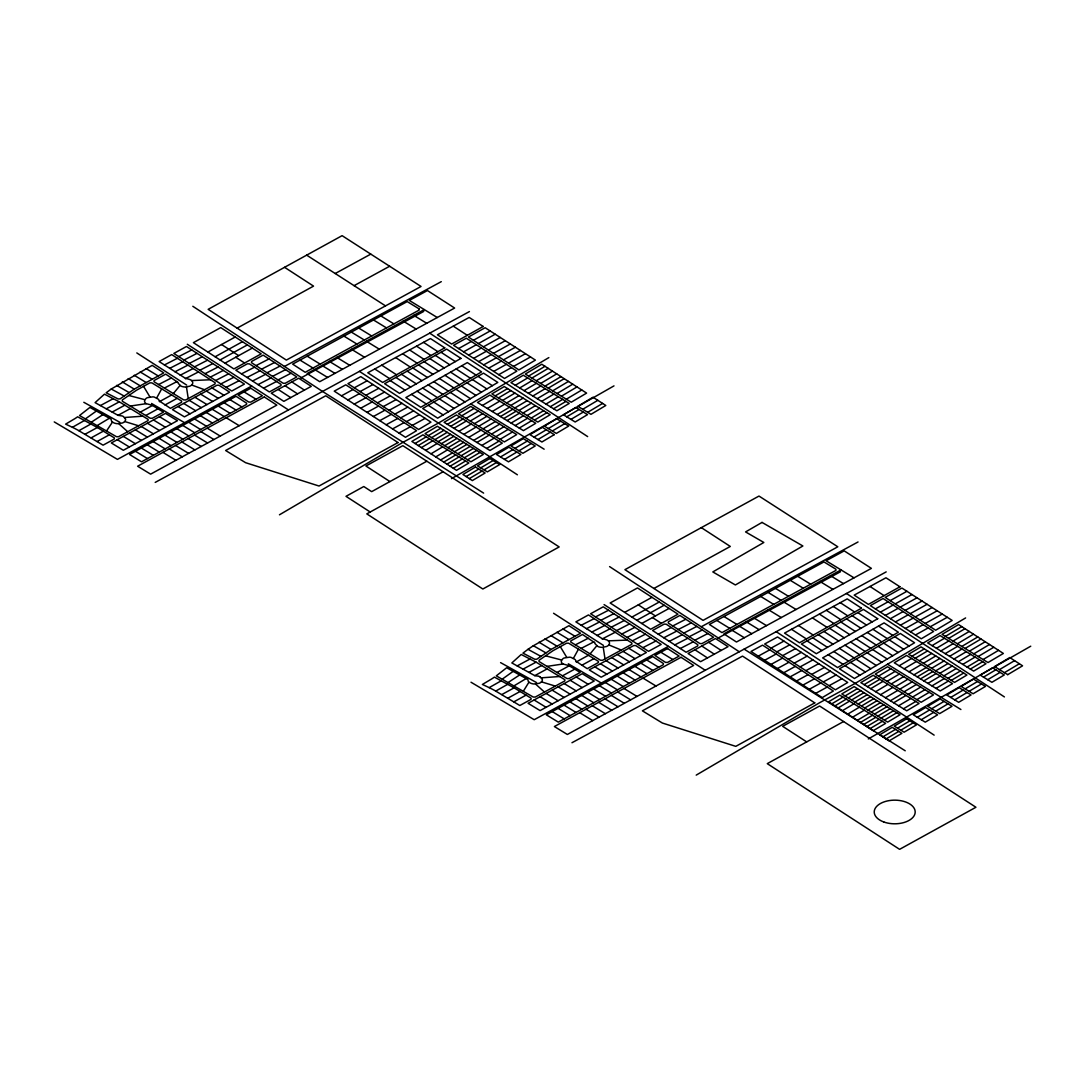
<?xml version="1.0" encoding="UTF-8"?>
<svg xmlns="http://www.w3.org/2000/svg" width="1085" height="1085" viewBox="0 0 1085 1085"><rect width="100%" height="100%" fill="white"/><g stroke="black" fill="none" stroke-linecap="round" stroke-linejoin="round"><path stroke-width="1.5" d="M144.888 399.728L144.536 401.07A7.622 4.408 0 0 0 144.698 401.898L145.349 402.942A6.795 3.92 0 0 0 146.136 403.647L152.063 405.207L163.469 412.151L152.28 418.267L150.232 418.24L122.32 401.233L122.252 399.985L136.371 390.302L149.866 382.856L151.927 382.897L181.656 401.057L181.602 402.25L170.44 408.34L159.088 400.853A6.863 3.96 0 0 0 158.885 400.026A7.229 4.177 0 0 0 158.41 399.239L154.219 397.042A6.958 4.014 0 0 0 152.822 396.852L147.37 397.68A6.944 4.014 0 0 0 146.312 398.263L144.902 399.7L128.817 395.483M561.65 660.046L561.298 661.389A7.622 4.408 0 0 0 561.46 662.23L562.111 663.274A6.795 3.92 0 0 0 562.898 663.966L568.825 665.539L580.231 672.483L569.042 678.586L566.994 678.559L539.082 661.552L539.014 660.304L553.133 650.62L566.628 643.188L568.689 643.215L598.418 661.375L598.364 662.569L587.202 668.672L575.85 661.172A6.863 3.96 0 0 0 575.647 660.345A7.229 4.177 0 0 0 575.172 659.558L570.981 657.374A6.958 4.014 0 0 0 569.584 657.171L564.132 658.012A6.944 4.014 0 0 0 563.074 658.581L561.664 660.019L545.579 655.815M156.715 397.91L161.692 388.864M573.477 658.242L578.454 649.183M106.683 430.745L112.487 422.038L113.817 422.825A6.822 3.947 0 0 0 115.037 423.272L115.932 423.489A6.781 3.92 0 0 0 117.329 423.679L122.388 423.001A6.903 3.987 0 0 0 123.5 422.458L124.707 421.522A7.175 4.137 0 0 0 125.236 420.804A7.744 4.476 0 0 0 125.467 420.275L125.534 419.99A6.876 3.974 0 0 0 125.562 419.163L123.31 416.464A6.876 3.974 0 0 0 122.157 415.948L118.021 415.324L95.087 402.63L104.445 394.167L119.309 401.83L148.116 419.393L148.062 420.587L118.496 436.74L116.448 436.699L79.531 415.528L89.919 407.417L111.063 419.149L111.538 421.061A7.69 4.448 0 0 0 112.203 421.794L112.474 422.024M523.445 691.077L528.965 682.126A7.69 4.448 0 0 1 528.3 681.38L527.825 679.468L506.681 667.75L496.293 675.846L533.21 697.018L535.258 697.058L564.824 680.905L564.878 679.712L536.071 662.148L521.207 654.486L511.849 662.949L534.783 675.643L538.919 676.28M192.113 384.497L192.438 383.968A6.727 3.879 0 0 0 192.696 383.154A7.636 4.408 0 0 0 192.71 382.598A6.89 3.987 0 0 0 192.601 382.042L192.208 381.255A7.283 4.204 0 0 0 191.611 380.537L191.258 380.292A6.917 3.987 0 0 0 190.282 379.669L187.339 378.76A6.781 3.906 0 0 0 185.915 378.624L159.115 361.549L171.728 354.592L215.155 382.761L215.061 383.968L185.82 399.931L183.758 399.917L154.029 381.744L154.056 380.55L165.72 374.149L178.225 382.571A6.835 3.947 0 0 0 178.279 383.398L181.168 386.192A7.88 4.543 0 0 0 182.402 386.613A7.283 4.204 0 0 0 183.772 386.884L184.247 386.938A7.527 4.354 0 0 0 185.671 387.006L189.712 386.206A6.93 4.001 0 0 0 190.797 385.65A6.917 3.987 0 0 0 191.665 384.985L204.509 389.732M608.36 640.896L608.02 640.611A6.917 3.987 0 0 0 607.044 640.001L604.101 639.092A6.781 3.906 0 0 0 602.677 638.957L575.877 621.868L588.49 614.924L631.918 643.08L631.823 644.287L602.582 660.263L600.52 660.236L570.791 642.062L570.818 640.869L582.482 634.481L594.987 642.89A6.835 3.947 0 0 0 595.041 643.731L597.93 646.511A7.88 4.543 0 0 0 599.164 646.931A7.283 4.204 0 0 0 600.534 647.216L601.009 647.27A7.527 4.354 0 0 0 602.433 647.325L606.474 646.524A6.93 4.001 0 0 0 607.559 645.982A6.917 3.987 0 0 0 608.427 645.317L609.2 644.3A6.727 3.879 0 0 0 609.458 643.486A7.636 4.408 0 0 0 609.472 642.93A6.89 3.987 0 0 0 609.363 642.374L608.97 641.574A7.283 4.204 0 0 0 608.373 640.855L627.306 640.096M173.356 393.557L179.947 385.541M590.118 653.875L596.709 645.873M608.807 644.897L621.271 650.051M529.249 682.356L530.579 683.143A6.822 3.947 0 0 0 531.799 683.591L532.694 683.808A6.781 3.92 0 0 0 534.091 683.998L539.15 683.319A6.903 3.987 0 0 0 540.262 682.79L541.469 681.855A7.175 4.137 0 0 0 541.998 681.136A7.744 4.476 0 0 0 542.229 680.593L542.297 680.322A6.876 3.974 0 0 0 542.324 679.481L540.072 676.782M85.552 418.783L96.402 411.025M502.314 679.115L513.164 671.344M111.24 389.027L106.167 392.797L118.075 398.954L120.082 398.86L134.269 389.135L163.781 372.901L152.185 365.374L111.253 389.013L124.178 396.052M528.015 649.345L532.423 646.334M540.94 656.371L528.002 649.345L522.929 653.129L534.837 659.273L536.844 659.192L551.031 649.467L580.543 633.22L568.947 625.692L533.074 645.914M91.56 422.051L102.899 414.633M508.322 682.384L519.661 674.951M97.582 425.334L109.409 418.227M421.428 447.603L432.752 440.808L468.896 462.997L456.514 470.334L411.88 441.432L422.987 434.827L432.752 440.808M514.344 685.652L526.171 678.559M838.176 707.935L873.276 730.666L885.658 723.329L839.749 695.146L828.642 701.764L838.176 707.935L849.514 701.141M415.067 443.494L426.242 436.821M418.24 445.555L429.497 438.815M425.659 450.356L437.133 443.507M430.989 453.815L442.612 446.871M435.777 456.907L447.535 449.882M831.829 703.812L843.004 697.14M835.002 705.874L846.259 699.147M842.421 710.689L853.895 703.826M847.751 714.133L859.374 707.189M852.539 717.226L864.297 710.214M448.593 411.676L437.662 418.173L422.716 408.502L483.53 373.132L497.812 382.435L448.593 411.676L433.783 402.074M461.749 415.786L474.091 408.435L516.704 434.597L504.362 441.934L458.453 413.765L470.795 406.427L474.091 408.435M528.626 376.061L544.995 366.31L586.605 393.109L571.239 402.209L525.316 374.027L541.795 364.248L544.995 366.31M515.321 385.27L527.663 377.933M431.599 437.648L443.928 430.311L483.286 454.439L470.917 461.79L425.035 433.62L437.377 426.283L443.928 430.311M531.908 378.068L548.21 368.371M519.701 387.969L532.057 380.618M502.558 400.446L514.914 393.109L550.176 414.728L537.821 422.079L491.885 393.896L504.254 386.558L514.914 393.095M536.275 380.754L552.482 371.124M438.15 441.676L450.492 434.325M458.846 431.369L471.188 424.032L502.314 443.141L489.972 450.478L444.077 422.296L456.432 414.972L471.202 424.032M540.655 383.439L556.727 373.864M510.75 405.478L523.119 398.127M444.701 445.691L457.056 438.354M463.77 434.393L476.112 427.056M545.023 386.124L560.999 376.617M532.843 396.011L545.185 388.674M548.305 388.132L564.214 378.679M468.693 437.418L481.035 430.067M483.056 428.86L495.411 421.522M451.252 449.719L463.607 442.382M537.224 398.697L549.566 391.359M518.942 410.496L531.311 403.145M552.685 390.831L568.472 381.418M440.564 459.999L452.472 452.92M473.616 440.429L485.958 433.091M541.605 401.396L553.947 394.045M557.066 393.516L572.731 384.171M443.751 462.074L455.754 454.927M457.816 453.733L470.158 446.396M476.912 442.449L489.24 435.112M446.952 464.136L459.036 456.948M561.433 396.188L576.989 386.925M495.845 436.712L508.187 429.375M515.199 425.578L527.554 418.227M464.366 457.761L476.722 450.424M531.243 418.05L543.599 410.7M550.298 406.726L562.64 399.389L569.218 403.417L556.876 410.767L510.94 382.585L523.295 375.234L562.654 399.389M566.343 399.199L581.791 390.003M519.267 428.073L523.418 430.623L535.773 423.272L489.864 395.103L477.508 402.454L519.267 428.073L531.609 420.736M486.69 448.458L499.032 441.12M534.525 420.058L546.894 412.707M553.581 408.747L565.936 401.409M566.736 416.816L575.159 421.984L587.514 414.633L575.809 407.458L563.454 414.795L566.736 416.816L579.078 409.465M500.538 456.961L508.485 461.83L520.854 454.493L508.892 447.183L496.55 454.507L500.538 456.961L512.88 449.624M533.969 437.106L546.338 429.755M582.74 409.289L590.959 414.334L605.81 405.478L593.02 397.232L577.817 406.265L582.74 409.289L597.808 400.324M504.511 459.389L516.853 452.052M518.915 450.845L531.243 443.521L535.231 445.962L522.889 453.286L510.94 445.962L523.295 438.638L531.243 443.521M537.943 439.547L550.298 432.196M587.69 412.314L602.609 403.417M865.355 671.995L854.424 678.505L839.478 668.821L900.292 633.464L914.574 642.754L865.355 671.995L850.545 662.392M878.511 676.104L890.853 668.767L933.466 694.915L921.124 702.266L875.215 674.083L887.557 666.746L890.853 668.767M945.388 636.38L961.758 626.628L1003.367 653.441L988.001 662.542L942.078 634.359L958.557 624.567L961.758 626.628M932.083 645.602L973.638 671.086L985.98 663.749L940.058 635.566L927.702 642.917L932.083 645.602L944.425 638.265M848.361 697.967L860.69 690.63L900.048 714.757L887.679 722.108L841.797 693.952L854.139 686.615L860.69 690.63M948.67 638.4L964.972 628.703M936.463 648.288L948.819 640.95M919.321 660.779L954.583 682.397L966.938 675.046L921.016 646.891L908.647 654.228L919.321 660.779L931.676 653.428M953.037 641.072L969.244 631.456M854.912 701.995L867.254 694.658M875.609 691.701L887.95 684.364L919.076 703.46L906.734 710.797L860.839 682.628L873.194 675.29L887.964 684.35M957.418 643.771L973.489 634.196M927.512 665.797L939.881 658.446M861.463 706.023L873.818 698.672M880.532 694.712L892.874 687.375M961.785 646.443L977.761 636.949M949.606 656.344L961.947 648.993M965.067 648.464L980.976 639.011M885.455 697.736L897.797 690.399M899.818 689.192L912.173 681.841M868.014 710.038L880.369 702.7M953.986 659.029L966.328 651.692M935.704 670.828L948.073 663.477M969.447 651.149L985.234 641.75M857.326 720.332L869.234 713.238M890.378 700.761L902.72 693.423M958.367 661.714L970.709 654.377M973.828 653.835L989.493 644.504M874.578 714.066L886.92 706.728M860.514 722.393L872.516 715.259M893.674 702.768L906.002 695.431M863.714 724.468L875.798 717.28M978.195 656.52L993.751 647.243M912.607 697.031L924.949 689.694M931.961 685.896L944.316 678.559M881.128 718.094L893.484 710.743M948.005 678.369L960.361 671.018M967.06 667.058L979.402 659.721M983.105 659.531L998.553 650.335M936.029 688.405L948.371 681.054L952.535 683.604L940.18 690.955L894.271 662.772L906.626 655.435L948.385 681.054M903.452 708.79L915.794 701.439M951.287 680.39L963.656 673.039M970.343 669.079L982.698 661.728M983.498 677.135L991.921 682.302L1004.276 674.951L992.572 667.79L980.216 675.114L983.498 677.135L995.84 669.798M917.3 717.28L929.642 709.943L937.616 714.825L925.247 722.162L913.312 714.825L925.654 707.515L929.642 709.943M950.731 697.438L963.1 690.087L971.048 694.956L958.679 702.307L946.744 694.983L959.113 687.646L963.1 690.087M1007.734 674.653L1022.572 665.81L1009.782 657.564L994.579 666.583L999.502 669.608L1014.57 660.656M921.273 719.721L933.615 712.384M935.677 711.177L948.005 703.84L951.993 706.294L939.651 713.604L927.702 706.294L940.058 698.957L948.005 703.84M954.705 699.879L967.06 692.528M999.502 669.608L1004.439 672.646L1019.371 663.749M548.847 357.602L438.408 423.082L403.064 442.273L279.455 514.805M428.304 435.627L440.673 428.304M447.359 424.316L459.714 416.993M495.167 395.916L507.549 388.579M482.418 405.464L494.774 398.127M450.655 426.337L463.01 419M498.463 397.937L510.832 390.586M466.007 418.403L478.377 411.066M434.868 439.656L447.223 432.318M453.937 428.344L466.292 421.021M487.341 408.475L499.697 401.152M470.28 421.021L482.635 413.683M524.069 390.641L536.438 383.303M492.264 411.5L504.62 404.162M506.654 402.955L519.01 395.618M474.525 423.625L486.88 416.301M441.419 443.684L453.774 436.346M528.463 393.326L540.818 385.989M497.174 414.524L509.543 407.187M478.797 426.242L491.152 418.918M447.969 447.698L460.338 440.374M500.47 416.531L512.825 409.208M514.846 407.987L527.215 400.65M503.752 418.552L516.121 411.215M487.314 431.477L499.67 424.14M454.534 451.726L466.889 444.389M507.034 420.573L519.403 413.236M523.038 413.005L535.407 405.668M491.573 434.095L503.942 426.758M511.103 423.069L523.485 415.731M545.972 404.068L558.327 396.744M527.147 415.528L539.503 408.191M461.084 455.754L473.453 448.417M481.808 445.46L494.163 438.137M450.126 466.197L462.318 458.969M500.09 439.317L512.459 431.993M453.327 468.272L465.614 460.989M467.635 459.769L480.004 452.431M466.102 476.546L478.743 469.059M480.764 467.852L493.146 460.501M514.914 448.403L527.256 441.08M548.373 428.548L560.728 421.211L568.689 426.079L556.32 433.43L544.399 426.107L556.754 418.769L560.728 421.211M469.303 478.621L482.011 471.08M484.059 469.859L496.428 462.522M570.941 419.393L583.296 412.056M552.333 430.989L564.702 423.652M965.609 617.935L855.17 683.414L819.826 702.605L696.217 775.124M845.066 695.96L857.435 688.622M864.121 684.649L876.477 677.311M911.929 656.235L924.311 648.898M899.18 665.783L911.536 658.459M867.417 686.656L879.772 679.332M915.225 658.256L927.594 650.919M882.77 678.722L895.139 671.398M851.63 699.974L863.985 692.65M870.699 688.677L883.054 681.339M904.103 668.808L916.459 661.47M887.042 681.339L899.397 674.016M940.831 650.959L953.2 643.636M909.027 671.818L921.382 664.495M923.416 663.274L935.772 655.95M891.287 683.943L903.642 676.62M858.181 704.002L870.536 696.665M945.225 653.645L957.58 646.321M913.936 674.843L926.305 667.506M895.559 686.574L907.914 679.237M864.731 708.03L877.1 700.693M917.232 676.864L929.587 669.526M931.608 668.306L943.977 660.968M920.514 678.885L932.883 671.547M904.076 691.796L916.432 684.459M871.296 712.045L883.651 704.721M923.796 680.892L936.165 673.554M939.8 673.337L952.169 666M908.335 694.414L920.704 687.09M927.865 683.401L940.247 676.05M962.734 664.4L975.09 657.062M943.909 675.846L956.265 668.523M877.846 716.073L890.215 708.736M898.57 705.779L910.925 698.455M866.888 726.53L879.081 719.287M916.852 699.649L929.221 692.311M870.089 728.591L882.376 721.308M884.397 720.101L896.766 712.764M882.865 736.864L889.103 740.906L901.893 733.324L892.223 727.357L879.691 734.816L882.865 736.864L895.505 729.378M897.526 728.171L909.908 720.833M931.676 708.722L944.018 701.412M965.135 688.866L977.49 681.529L985.451 686.412L973.082 693.763L961.161 686.425L973.516 679.101L977.49 681.529M886.065 738.939L898.773 731.398M900.821 730.191L913.19 722.854M987.703 679.712L1000.058 672.375M969.095 691.308L981.464 683.97M437.377 397.598L420.804 407.255L405.871 397.571L467.323 362.593L481.591 371.884L437.377 397.598L422.621 388.037M854.139 657.93L837.566 667.573L822.633 657.89L884.085 622.912L898.353 632.202L854.139 657.93L839.383 648.355M122.279 381.906L134.269 389.135M116.61 385.392L129.224 392.594M451.536 478.621L613.988 385.88M533.372 645.724L545.986 652.912M539.042 642.239L551.031 649.467M868.298 738.939L1030.75 646.199M72.464 427.341L74.309 428.263A51.348 29.648 0 0 1 75.407 428.819L76.859 429.579A50.561 29.186 0 0 1 77.93 430.162L103.075 445.175L114.264 439.045L114.332 437.852L97.352 427.504L77.659 416.803L75.747 418.078A46.153 26.65 0 0 1 74.784 418.702L65.642 424.127L72.41 427.3L84.454 420.492M489.172 687.632L491.071 688.582A51.348 29.648 0 0 1 492.17 689.151L493.621 689.911A50.561 29.186 0 0 1 494.692 690.48L519.837 705.508L531.026 699.364L531.094 698.184L514.114 687.836L494.421 677.121L492.509 678.396A46.153 26.65 0 0 1 491.546 679.02L482.405 684.445L489.172 687.632L501.216 680.81M473.643 358.362L504.511 378.448L516.867 371.124L466.319 338.195L453.571 345.301L473.643 358.362L486.365 351.255M488.698 368.154L501.406 361.047M493.702 371.409L506.41 364.302M890.405 618.681L921.273 638.78L933.629 631.443L883.082 598.513L870.333 605.62L890.405 618.681L903.127 611.574M905.46 628.473L918.168 621.366M910.464 631.741L923.172 624.635M78.907 430.677L90.896 423.991M458.589 348.57L471.338 341.463M473.426 340.297L490.162 330.966L535.407 360.111L518.901 369.917L468.422 337.042L485.131 327.724L490.176 330.966M463.607 351.838L476.342 344.732M478.444 343.565L495.208 334.207M468.611 355.093L481.36 347.987M483.449 346.82L500.266 337.462M488.453 350.075L505.284 340.717M478.648 361.63L491.383 354.524M493.485 353.357L510.33 343.959M483.666 364.886L496.401 357.779M498.49 356.612L515.389 347.214M503.494 359.881L520.42 350.455M508.512 363.136L525.452 353.696M498.707 374.678L511.442 367.584M513.53 366.405L530.511 356.951M495.764 691.064L507.658 684.323M875.351 608.902L888.1 601.795M890.188 600.615L906.924 591.298L952.169 620.43L935.663 630.236L885.184 597.36L901.893 588.043L906.938 591.284M880.369 612.157L893.104 605.05M895.206 603.884L911.97 594.539M900.211 607.139L917.028 597.794M885.374 615.412L898.122 608.319M905.216 610.407L922.047 601.036M895.41 621.949L908.145 614.842M910.247 613.676L927.092 604.277M915.252 616.945L932.151 607.532M900.428 625.204L913.163 618.111M920.256 620.2L937.182 610.787M925.274 623.455L942.214 614.029M930.293 626.737L947.273 617.284M915.469 634.996L928.204 627.903M224.988 363.163L252.317 348.095M443.114 471.772L366.798 513.883L482.839 589.006L559.168 546.935L402.847 445.677L365.903 466.007L389.922 481.564M641.75 623.482L669.079 608.414M284.568 267.317L208.157 309.334L286.359 360.084L421.048 286.467L342.101 235.662L284.555 267.303L313.538 286.115L237.14 328.131M207.872 352.055L233.885 368.927L261.214 353.859L220.743 327.602L193.388 342.657L207.872 352.055L235.228 337.001M242.47 341.694L215.128 356.762M247.394 344.894L220.052 359.962M426.825 461.22L371.667 491.641L363.787 486.528L345.993 496.333L370.202 512.011M701.33 527.635L624.919 569.666L703.053 620.362L837.81 546.786L758.998 496.062L701.33 527.635L730.3 546.447L653.916 588.463M624.635 612.374L650.647 629.259L677.976 614.178L637.505 587.934L610.15 602.975L624.635 612.374L651.99 597.32M631.89 617.094L659.232 602.026M636.814 620.281L664.156 605.213M843.587 721.539L767.271 763.65L899.601 849.338L975.93 807.254L819.609 706.009L782.665 726.326L806.684 741.896M91.099 437.879L103.333 431.165M97.08 441.527L109.327 434.814M507.861 698.197L520.095 691.484M513.842 701.846L526.089 695.132M335.224 273.515L370.785 254.121M354.09 285.653L389.637 266.245M118.021 415.324L130.376 408.584M85.091 434.217L97.352 427.504M140.236 412.151L152.47 405.464M159.454 401.64L171.674 394.954M145.743 415.501L157.976 408.814M164.947 404.99L177.153 398.317M123.351 436.387L111.321 442.965L123.324 450.275L177.465 420.682L165.463 413.385L123.351 436.387L135.354 443.697M190.051 413.805L184.436 416.871L172.434 409.574L217 385.216L219.007 385.27L229.627 392.16L190.051 413.805L178.048 406.509M251.679 386.029L117.451 459.389L54.25 421.916M135.462 451.265L129.549 454.493L141.538 461.803L246.539 404.407L246.648 403.2L236.028 396.296L135.462 451.265L147.451 458.575M424.289 309.591L307.136 373.538L319.709 381.703L454.629 308.045L427.449 290.549L409.316 300.437L437.269 317.512M354.293 387.806L367.164 380.781M341.49 395.835L353.032 389.515M360.084 391.563L372.955 384.538M365.889 395.32L378.76 388.294M371.694 399.077L384.565 392.051L430.948 422.146L418.62 429.484L347.919 383.67L360.776 376.631L384.565 392.051M360.64 408.245L372.196 401.925M377.499 402.833L390.356 395.822M383.29 406.59L396.147 399.578M373.403 416.504L384.958 410.184L416.599 430.691L405.478 437.282L334.234 391.142L345.789 384.822L384.958 410.184M389.095 410.347L401.952 403.335M394.899 414.104L407.743 407.092M386.165 424.777L397.72 418.457M392.553 428.914L404.108 422.594M406.495 421.617L419.339 414.619M398.927 433.037L410.483 426.717M534.783 675.643L547.138 668.902M501.853 694.536L514.114 687.836M556.998 672.469L569.232 665.783M576.216 661.972L588.436 655.286M562.505 675.819L574.738 669.133M581.709 665.322L593.915 658.636M540.113 696.706L528.083 703.297L540.086 710.594L594.227 681L582.225 673.704L540.113 696.706L552.116 704.029M628.771 648.274L589.196 669.893L601.198 677.203L646.389 652.492L635.769 645.589L633.762 645.548L628.771 648.274L640.747 655.571M668.441 646.348L534.213 719.708L471.012 682.234M552.224 711.584L546.311 714.812L558.3 722.122L663.301 664.725L663.41 663.518L652.79 656.628L552.224 711.584L564.214 718.894M729.757 628.364L835.898 570.425L835.952 569.232L823.963 561.921L709.4 624.458L721.973 632.609L729.757 628.364L716.778 620.43M841.051 569.91L723.898 633.871L736.471 642.022L871.391 568.364L844.211 550.868L826.078 560.769L854.031 577.844M708.614 642.279L688.053 653.523L700.598 661.674L728.035 646.674L715.463 638.523L708.614 642.279L721.172 650.417M771.055 648.125L783.926 641.099M758.252 656.154L769.794 649.834M776.846 651.882L789.717 644.856M782.651 655.638L795.522 648.627M788.456 659.395L801.327 652.383L847.71 682.465L835.382 689.802L764.681 644.002L777.538 636.963L801.327 652.383M777.403 668.563L788.958 662.243M794.261 663.152L807.118 656.14M800.052 666.909L812.909 659.911M790.165 676.837L801.72 670.516M805.857 670.666L818.714 663.667M811.661 674.436L824.505 667.424M802.927 685.096L822.24 697.614L833.361 691.009L762.552 645.141L750.996 651.461L802.927 685.096L814.482 678.776M809.315 689.233L820.87 682.926M823.257 681.95L836.101 674.938M815.689 693.369L827.245 687.049M155.209 482.405L469.425 311.571M347.865 399.958L359.42 393.652M354.252 404.095L365.821 397.788M367.015 412.368L378.584 406.061M379.777 420.641L391.346 414.334M400.704 417.861L413.548 410.849M412.3 425.374L425.13 418.376M571.971 742.737L886.187 571.89M764.627 660.29L776.182 653.984M771.015 664.427L782.583 658.12M783.777 672.7L795.346 666.38M796.539 680.96L808.108 674.653M817.466 678.193L830.31 671.181M829.062 685.706L841.892 678.708M112.162 412.069L124.816 405.207M300.925 377.933L423.733 311.422M528.924 672.388L541.578 665.525M717.687 638.265L840.495 571.741M284.46 366.459L441.283 281.652M701.222 626.777L858.045 541.971M106.289 408.814L119.309 401.83M523.051 669.133L536.071 662.148M100.417 405.559L113.22 398.697M517.179 665.892L529.982 659.029M164.405 364.967L177.411 358.267M169.68 368.385L182.687 361.685M180.205 375.22L193.198 368.52M199.816 370.283L212.823 363.583L244.423 384.09L231.756 391.02L173.844 353.439L186.471 346.495L212.823 363.583M210.341 377.105L223.334 370.419M220.865 383.941L233.872 377.255M247.014 377.458L260.034 370.758M252.534 381.025L265.54 374.339L281.056 384.402L280.961 385.595L269.351 391.943L235.798 370.175L247.366 363.814L249.401 363.855L265.54 374.339M272.538 376.346L283.158 383.249L285.179 383.29L296.802 376.943L263.14 355.12L251.571 361.481L251.503 362.688L272.538 376.346L285.545 369.659M258.04 384.605L271.047 377.905M263.546 388.186L276.553 381.486M581.167 625.285L594.173 618.599M586.442 628.703L599.449 622.017M596.967 635.539L609.96 628.852M616.578 630.602L629.585 623.916L661.185 644.422L648.518 651.339L590.606 613.757L603.233 606.813L629.585 623.916M627.103 637.438L640.096 630.751M637.627 644.273L650.634 637.573M663.776 637.777L676.796 631.077M669.296 641.343L682.302 634.657L697.818 644.734L697.723 645.928L686.113 652.261L652.56 630.507L664.129 624.133L666.163 624.173L682.302 634.657M689.3 636.678L699.92 643.568L701.941 643.608L713.564 637.275L679.902 615.439L668.333 621.813L668.265 623.021L689.3 636.678L702.307 629.978M674.802 644.924L687.809 638.238M680.309 648.505L693.315 641.805M178.74 356.612L191.76 349.926M184.016 360.03L197.036 353.344M189.265 363.434L202.285 356.762M174.929 371.802L187.949 365.116M158.6 384.538L171.511 377.919M194.54 366.866L207.56 360.179M164.377 388.064L177.099 381.54M185.427 378.624L198.46 371.938M205.065 373.688L218.085 367.001M215.603 380.523L228.623 373.837M256.006 365.618L269.026 358.945M241.507 373.877L254.541 367.191M226.128 387.359L239.148 380.672M261.526 369.198L274.532 362.512M267.032 372.765L280.052 366.093M278.031 379.913L291.065 373.226M595.502 616.931L608.522 610.245M600.778 620.349L613.798 613.676M606.027 623.766L619.047 617.08M591.691 632.121L604.711 625.435M575.362 644.856L588.273 638.238M611.303 627.184L624.323 620.498M581.14 648.396L593.861 641.872M602.189 638.943L615.222 632.257M621.827 634.02L634.847 627.333M632.365 640.842L645.385 634.169M672.768 625.95L685.788 619.264M658.269 634.21L671.303 627.51M642.89 647.677L655.91 641.004M678.288 629.517L691.294 622.844M683.794 633.097L696.814 626.411M694.793 640.245L707.827 633.545M130.254 406.061L146.19 403.674M547.016 666.38L562.939 664.006M118.78 423.706L127.677 431.708M535.542 684.038L544.439 692.04M124.694 417.494L142.854 416.179M541.456 677.827L559.616 676.511M191.597 380.564L210.544 379.764M124.707 421.522L138.568 425.781M541.469 681.855L555.33 686.1M83.816 402.291L119.757 422.255M500.578 662.623L536.519 682.573M151.561 403.471L184.559 422.702M568.323 663.803L601.321 683.035M140.209 371.965L152.239 379.248M556.971 632.297L569.001 639.567M146.204 368.669L158.234 375.939M562.966 628.988L574.996 636.271M134.214 375.261L146.217 382.544M128.206 378.57L140.236 385.853M550.977 635.593L562.979 642.876M544.968 638.902L556.998 646.172M200.644 394.153L212.633 401.45M194.961 397.259L206.95 404.556M617.406 654.486L629.395 661.782M611.723 657.591L623.712 664.888M200.454 415.745L212.457 423.041M617.216 676.063L629.219 683.36M594.811 666.827L606.813 674.124M141.403 426.541L153.405 433.837M558.165 686.859L570.167 694.156M413.738 315.355L426.717 323.276M830.5 575.674L843.479 583.608M403.172 321.119L416.152 329.04M819.934 581.438L832.914 589.372M380.903 315.952L393.896 323.873M797.665 576.271L810.658 584.205M373.511 319.98L386.504 327.914M790.273 580.312L803.266 588.233M358.728 328.05L371.721 335.984M775.49 588.382L788.483 596.302M351.337 332.091L364.316 340.012M366.323 341.232L379.302 349.167M768.099 592.41L781.078 600.344M783.085 601.565L796.065 609.485M343.945 336.119L356.924 344.053M760.707 596.452L773.686 604.372M351.54 349.302L364.519 357.236M768.302 609.634L781.281 617.555M336.757 357.372L349.736 365.306M753.519 617.704L766.498 625.638M329.365 361.413L342.345 369.348M746.127 621.732L759.107 629.666M307.204 356.192L320.183 364.112M321.974 365.455L334.953 373.376M723.966 616.511L736.946 624.445M738.736 625.774L751.715 633.708M300.016 360.111L312.995 368.032M314.582 369.483L327.562 377.417M731.344 629.815L744.324 637.736M244.071 391.916L256.046 399.212M660.833 652.234L672.808 659.531M212.009 387.942L223.985 395.252M229.912 399.646L241.887 406.943M206.326 391.048L218.302 398.358M646.674 659.965L658.649 667.275M224.107 402.82L236.082 410.116M623.088 651.38L635.064 658.676M640.869 663.138L652.845 670.449M218.194 406.048L230.169 413.358M634.956 666.366L646.931 673.677M226.222 417.779L239.215 425.7M212.28 409.276L224.27 416.586M189.292 400.365L201.268 407.662M629.042 669.594L641.032 676.904M642.985 678.098L655.977 686.018M206.381 412.503L218.356 419.814M606.054 660.684L618.03 667.994M183.677 403.43L195.653 410.727M623.143 672.822L635.118 680.132M600.439 663.749L612.415 671.059M194.54 418.973L206.53 426.283M207.235 428.155L220.214 436.075M611.303 679.291L623.292 686.602M188.641 422.201L200.616 429.511M623.997 688.473L636.976 696.407M200.915 431.613L213.894 439.533M605.403 682.519L617.379 689.829M182.728 425.428L194.717 432.739M617.677 691.945L630.656 699.866M194.581 435.071L207.56 442.992M159.454 416.667L171.43 423.977M599.49 685.761L611.479 693.057M176.814 428.656L188.804 435.967M611.343 695.404L624.323 703.324M188.248 438.53L201.24 446.464M576.216 676.986L588.192 684.296M153.446 419.949L165.422 427.259M593.576 688.989L605.566 696.285M170.915 431.884L182.89 439.194M605.01 698.862L618.002 706.783M181.927 442.002L194.907 449.922M570.208 680.281L582.184 687.592M147.424 423.231L159.414 430.542M587.677 692.216L599.652 699.527M165.015 435.126L176.991 442.422M598.689 702.321L611.669 710.241M175.594 445.46L188.587 453.381M564.186 683.564L576.176 690.874M581.777 695.444L593.753 702.754M159.102 438.34L171.077 445.65M592.356 705.779L605.349 713.699M169.26 448.919L182.253 456.839M135.381 429.823L147.37 437.133M575.864 698.672L587.839 705.982M153.188 441.581L165.178 448.878M586.022 709.237L599.015 717.158M162.94 452.377L175.919 460.298M552.143 690.141L564.132 697.452M129.373 433.105L141.362 440.415M569.951 701.9L581.94 709.21M147.289 444.809L159.264 452.12M579.702 712.696L592.681 720.616M546.135 693.437L558.124 700.734M564.051 705.128L576.027 712.438M141.362 448.037L153.365 455.347M117.356 439.683L129.332 446.993M558.124 708.356L570.127 715.666M534.118 700.001L546.094 707.311M1004.439 672.646L1007.721 674.653M470.754 403.905L544.141 449.19M887.516 664.237L960.903 709.522M744.12 649.128L905.229 750.793M483.625 493.105L322.516 391.441L192.818 306.282M306.675 255.151L385.5 305.875M553.567 613.256L603.45 645.412M136.805 352.923L186.688 385.094M844.971 645.182L859.673 654.716M861.598 655.964L876.3 665.498M856.079 659.178L870.835 668.753M428.209 384.849L442.911 394.384M444.836 395.632L459.538 405.18M439.317 398.86L454.072 408.421M828.235 654.716L843.099 664.345M845.012 665.607L859.89 675.25M411.473 394.384L426.337 404.013M428.249 405.288L443.128 414.918M291.851 381.961L304.41 390.098M870.021 586.483L884.085 595.638M453.259 326.165L467.323 335.319M857.787 612.577L872.123 621.908M878.497 626.099L892.833 635.417M894.772 636.678L909.108 646.009M840.292 602.677L854.641 612.008M852.145 615.724L866.535 625.082M872.91 629.273L887.299 638.631M889.239 639.892L903.629 649.25M833.321 606.474L847.751 615.846M441.025 352.259L455.361 361.59M461.735 365.767L476.071 375.098M478.01 376.346L492.346 385.677M423.53 342.345L437.879 351.676M846.503 618.87L860.961 628.269M867.322 632.46L881.779 641.845M883.719 643.107L898.177 652.505M435.383 355.405L449.773 364.763M456.148 368.954L470.537 378.312M472.477 379.56L486.867 388.932M826.35 610.285L840.848 619.698M416.559 346.156L430.989 355.527M840.861 622.017L855.373 631.456M861.734 635.634L876.246 645.06M878.185 646.321L892.711 655.76M429.741 358.552L444.199 367.951M450.56 372.128L465.017 381.527M466.957 382.788L481.414 392.173M819.392 614.083L833.945 623.549M835.219 625.163L849.786 634.63M856.146 638.821L870.712 648.274M872.652 649.535L887.232 659.002M409.587 349.953L424.086 359.379M424.099 361.698L438.611 371.124M444.972 375.315L459.484 384.741M461.423 386.002L475.949 395.428M829.577 628.31L844.211 637.817M850.559 641.995L865.193 651.502M867.118 652.75L881.766 662.243M812.421 617.894L827.055 627.388M402.63 353.764L417.183 363.217M418.457 364.845L433.023 374.311M439.384 378.489L453.95 387.955M455.89 389.203L470.47 398.683M823.935 631.456L838.624 640.991M412.815 367.991L427.449 377.485M433.797 381.676L448.43 391.17M450.356 392.417L465.004 401.925M395.659 357.562L410.293 367.069M818.293 634.603L833.036 644.178M407.173 371.138L421.862 380.672M798.479 625.502L813.248 635.091M833.822 651.529L848.606 661.145M812.651 637.749L827.448 647.352M401.531 374.284L416.274 383.846M791.521 629.3L806.358 638.929M807.009 640.896L821.874 650.539M381.717 365.17L396.486 374.759M395.889 377.431L410.686 387.033M417.06 391.21L431.844 400.813M374.759 368.981L389.596 378.611M390.247 380.577L405.112 390.22M701.778 646.023L714.31 654.174M638.319 604.847L655.408 615.955M652.478 617.568L661.362 623.332M694.915 649.766L707.461 657.93M221.557 344.528L238.646 355.622M285.016 385.704L297.548 393.855M235.716 357.236L244.6 363.014M278.153 389.447L290.699 397.598M604.074 604.589L704.924 670.069M187.312 344.27L288.162 409.737M846.463 593.495L1004.412 696.923M429.701 333.163L587.65 436.59M776.195 631.687L934.144 735.128M359.433 371.368L517.382 474.796M609.58 566.601L739.278 651.773M560.321 646.674L566.695 657.279M143.559 386.341L149.933 396.947M603.233 647.297L605.01 658.934M186.471 386.979L188.248 398.615M539.069 676.47A6.876 3.974 0 0 1 540.221 676.972M419.19 308.913L419.136 310.093L305.21 372.291L292.638 364.126L407.2 301.589L419.19 308.913M475.461 467.038L462.929 474.484L472.341 480.587L485.131 472.992L475.461 467.038M554.272 434.637L541.917 441.988L529.982 434.665L542.351 427.327L554.286 434.637M489.864 458.494L477.481 465.831L487.341 471.88L499.71 464.543L489.864 458.494M906.626 718.812L894.243 726.15L904.103 732.199L916.472 724.861L906.626 718.812M762.036 522.414L745.571 531.921L763.84 542.473L712.818 571.931L735.386 584.964L802.886 545.986L762.036 522.414M460.949 358.403L399.538 393.394L384.632 383.71L446.667 349.112L460.949 358.403M877.711 618.721L816.3 653.712L801.395 644.042L863.429 609.431L877.711 618.721M444.742 347.851L382.693 382.462L367.788 372.779L430.46 338.561L444.742 347.851M483.178 326.476L451.645 344.053L437.431 334.804L469.195 317.444L483.178 326.476M861.504 608.183L799.455 642.781L784.55 633.097L847.222 598.893L861.504 608.183M899.94 586.795L868.407 604.386L854.193 595.122L885.957 577.776L899.94 586.795M398.005 442.558L319.031 486.026L245.603 462.698L225.626 450.506L325.758 395.781L398.005 442.558M814.767 702.877L735.793 746.358L662.365 723.03L642.388 710.838L742.52 656.113L814.767 702.877M250.784 388.227L238.13 395.143L248.75 402.06L250.784 402.087L262.38 395.74L250.784 388.227M264.292 396.961L137.619 466.224L150.612 474.145L276.851 405.112L264.292 396.961M291.851 381.947L271.291 393.19L283.836 401.355L311.273 386.355L298.7 378.204L291.851 381.947M667.546 648.559L654.892 655.462L665.512 662.379L667.546 662.42L679.142 656.072L667.546 648.559M681.054 657.293L554.381 726.543L567.374 734.464L693.613 665.444L681.054 657.293M883.773 821.969A20.466 11.813 0 0 0 915.17 812.448A20.466 11.813 0 0 0 885.197 801.517A20.466 11.813 0 0 0 883.773 821.969"/></g></svg>
